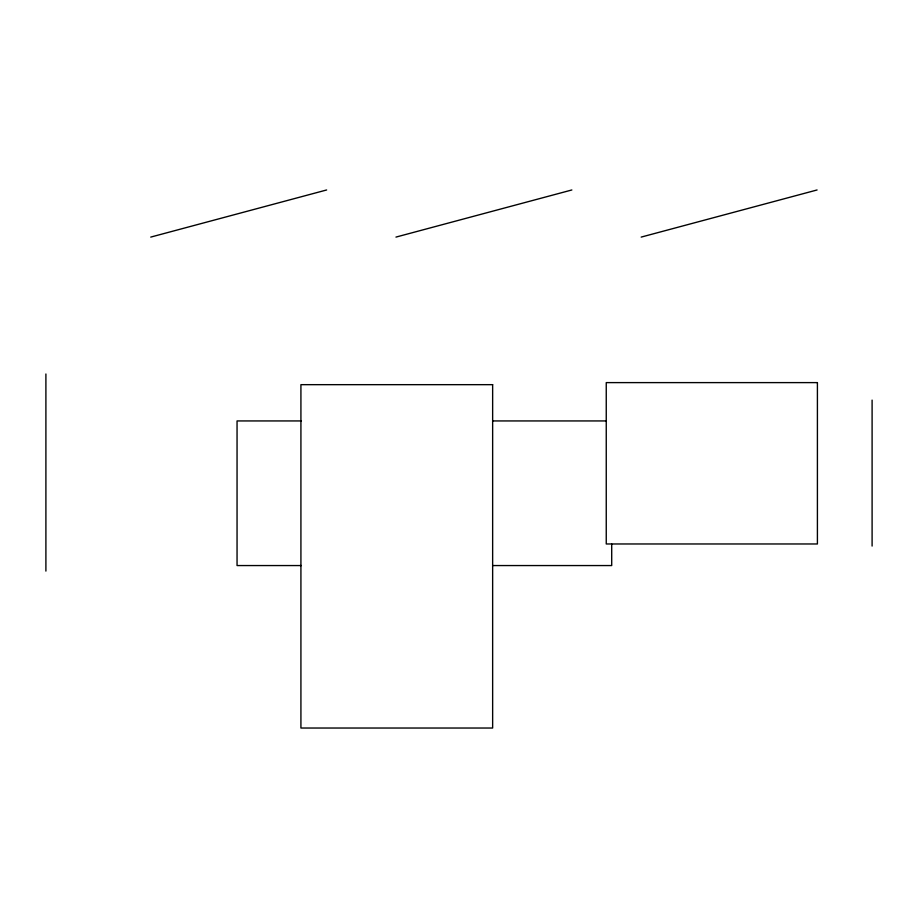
<?xml version="1.0" encoding="UTF-8"?>
<svg xmlns="http://www.w3.org/2000/svg" width="918" height="918" viewBox="0 0 918 918"><rect width="100%" height="100%" fill="white"/><g stroke="black" fill="none" stroke-linecap="round" stroke-linejoin="round"><path stroke-width="1.38" d="M150.736 237.096L326.636 189.969M395.956 237.096L571.857 189.969M641.177 237.096L817.077 189.969M301.402 420.937L237.051 420.937L237.051 565.557L301.402 565.557M493.012 420.937L605.983 420.937M493.012 565.557L611.709 565.557L611.709 544.087M872.1 400.11L872.1 546.061M45.9 373.993L45.9 571.088M817.41 382.611L606.247 382.611L606.247 543.972L817.41 543.972L817.41 382.611M492.645 384.665L300.92 384.665L300.92 728.031L492.645 728.031L492.645 384.665"/></g></svg>
